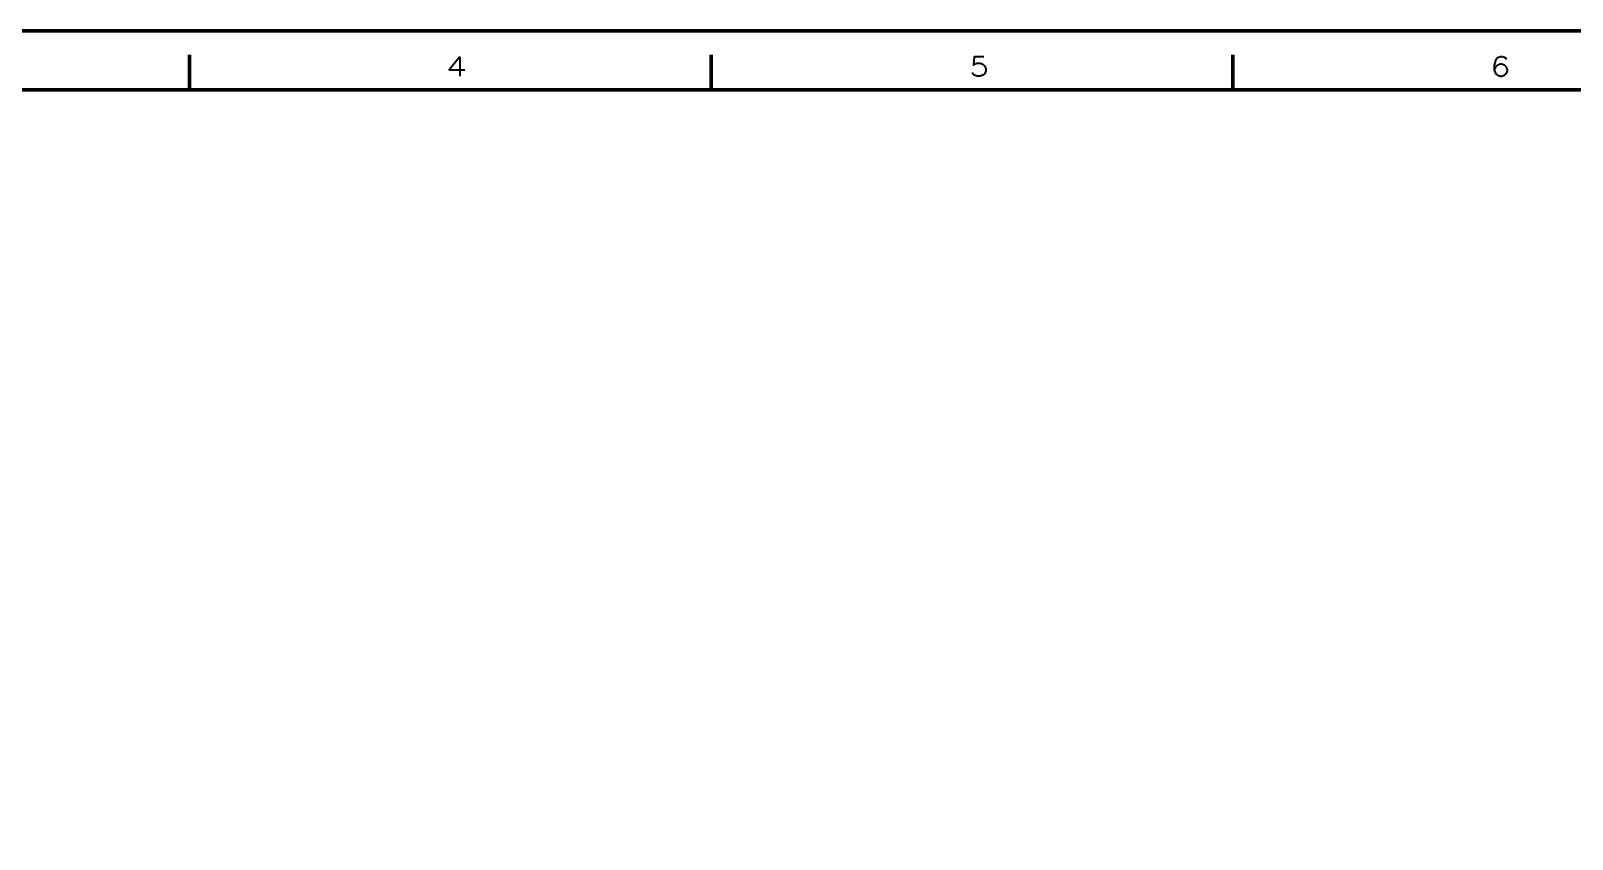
# Model space of a CAD drawing. Header units: inches. Extents: x 0 to 4731, y 0 to 1632.
# Drawn here: x 3343 to 4096, y 1237 to 1632 of the extents above; entities that cross this region are included whole.
import ezdxf
from ezdxf.enums import TextEntityAlignment as Align

# ---------------------------------------------------------------- set-up
doc = ezdxf.new("R2010")
doc.units = ezdxf.units.IN
doc.header["$LTSCALE"] = 48
doc.header["$MEASUREMENT"] = 0
doc.layers.add('AM_BOR', color=255, linetype='Continuous', lineweight=50)
doc.layers.add('Equipment-AM_0', color=7, linetype='Continuous', lineweight=50)
doc.styles.add('simplex', font='simplex.shx', dxfattribs={"width": 0.75})
doc.styles.get("Standard").update_dxf_attribs({"font": 'ROMANS.SHX', "width": 0.7})

# ---------------------------------------------------------------- blocks, each defined once
blk = doc.blocks.new('PE_FR_E')
at = {"layer": 'AM_BOR'}
for p, q in [((423.75, 848.35), (423.75, 857.35)), ((558.75, 848.35), (558.75, 857.35)), ((693.75, 848.35), (693.75, 857.35))]:
    blk.add_line(p, q, dxfattribs=at)
at = {"layer": 'AM_BOR', "color": 9}
blk.add_lwpolyline([(0, 0), (1117.6, 0), (1117.6, 863.6), (0, 863.6)], close=True, dxfattribs=at)
at = {"layer": 'AM_BOR'}
blk.add_lwpolyline([(18.75, 15.25), (1098.85, 15.25), (1098.85, 848.35), (18.75, 848.35)], close=True, dxfattribs=at)
at = {"layer": 'AM_BOR', "style": 'simplex'}
for s, width, p in [('4', 1.263158, (492.9, 851.85)), ('5', 1.157895, (628.08, 851.85)), ('6', 1.22807, (762.96, 851.85))]:
    blk.add_text(s, height=5, dxfattribs=dict(at, width=width)).set_placement(p, align=Align.CENTER)
at = {"layer": 'AM_BOR', "width": 0.9, "flags": 9}
blk.add_attdef('PENSTYLE', text='', height=1, dxfattribs=at).set_placement((1116.99, 0.33), align=Align.BOTTOM_RIGHT)

msp = doc.modelspace()

# ---------------------------------------------------------------- block references
at = {"layer": 'Equipment-AM_0', "lineweight": 0, "xscale": 1.88976377952768, "yscale": 1.88976377952768, "zscale": 1.88976377952768}
msp.add_blockref('PE_FR_E', (2619.324064, 0), dxfattribs=at)

doc.saveas('drawing.dxf')
